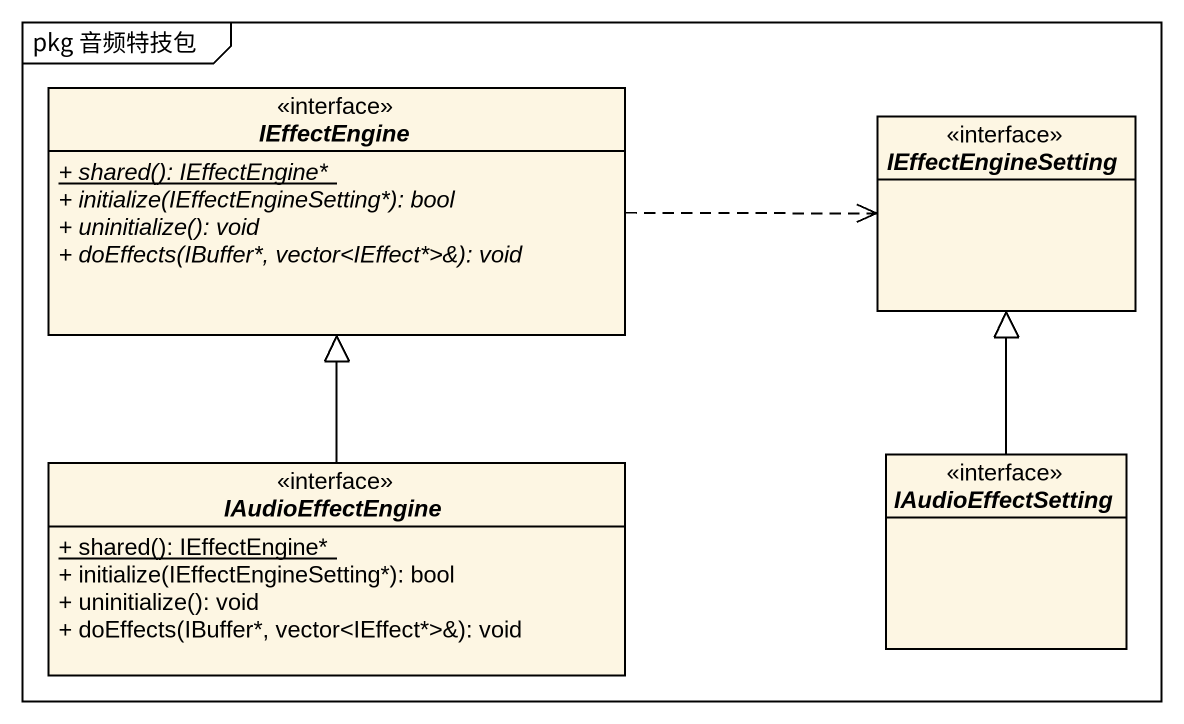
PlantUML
@startuml
mainframe pkg 音频特技包
hide circle
hide empty members
skinparam classAttributeIconSize 0
interface IEffectEngine {
  {static} {abstract} + shared(): IEffectEngine*
  {abstract} + initialize(IEffectEngineSetting*): bool
  {abstract} + uninitialize(): void
  {abstract} + doEffects(IBuffer*, vector<IEffect*>&): void
}
interface IEffectEngineSetting
interface IAudioEffectEngine {
  {static} + shared(): IEffectEngine*
  + initialize(IEffectEngineSetting*): bool
  + uninitialize(): void
  + doEffects(IBuffer*, vector<IEffect*>&): void
}
interface IAudioEffectSetting
IEffectEngine .right.> IEffectEngineSetting
IAudioEffectEngine -up-|> IEffectEngine
IAudioEffectSetting -up-|> IEffectEngineSetting
@enduml
